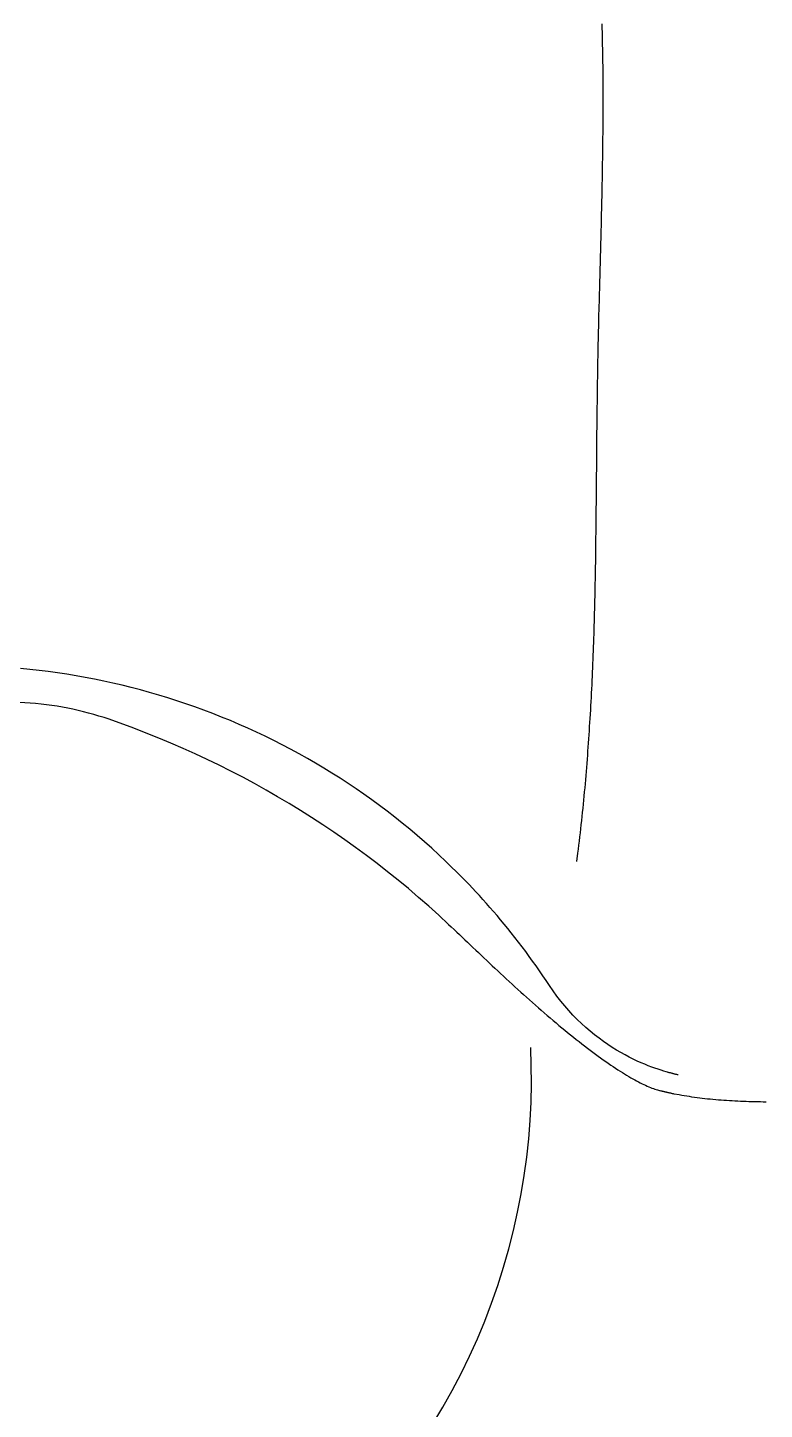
# Model space of a CAD drawing. Extents: x 403 to 503, y 484 to 637.
# Drawn here: x 474.07 to 488.09, y 525.53 to 551.84 of the extents above; entities that cross this region are included whole.
import ezdxf

# ---------------------------------------------------------------- set-up
doc = ezdxf.new("R2010")
doc.units = 0
doc.header["$MEASUREMENT"] = 0
doc.layers.add('1', color=4, linetype='Continuous')

# ---------------------------------------------------------------- blocks, each defined once
blk = doc.blocks.new('GRANDEE')
at = {"layer": '1', "color": 2, "linetype": 'Continuous'}
for points in [[(81.981, 51.26), (81.983, 51.18), (81.985, 51.1), (81.987, 51.02), (81.989, 50.94), (81.99, 50.86), (81.992, 50.779), (81.993, 50.699), (81.994, 50.619), (81.996, 50.539), (81.997, 50.459), (81.997, 50.378), (81.998, 50.298), (81.999, 50.218), (81.999, 50.138), (82, 50.058), (82, 49.977), (82, 49.897), (82, 49.817), (82, 49.737), (82, 49.657), (82, 49.576), (81.999, 49.496), (81.999, 49.416), (81.998, 49.336), (81.998, 49.256), (81.997, 49.175), (81.996, 49.095), (81.995, 49.015), (81.994, 48.935), (81.993, 48.855), (81.992, 48.775), (81.991, 48.694), (81.99, 48.614), (81.989, 48.534), (81.987, 48.454), (81.986, 48.374), (81.984, 48.294), (81.983, 48.213), (81.981, 48.133), (81.979, 48.053), (81.978, 47.973), (81.976, 47.893), (81.974, 47.813), (81.972, 47.733), (81.971, 47.652), (81.969, 47.572), (81.967, 47.492), (81.965, 47.412), (81.963, 47.332), (81.961, 47.252), (81.959, 47.172), (81.957, 47.091), (81.955, 47.011), (81.953, 46.931), (81.95, 46.851), (81.948, 46.771), (81.946, 46.691), (81.944, 46.611), (81.942, 46.531), (81.94, 46.451), (81.938, 46.37), (81.935, 46.29), (81.933, 46.21), (81.931, 46.13), (81.929, 46.05), (81.927, 45.97), (81.925, 45.89), (81.923, 45.81), (81.92, 45.73), (81.918, 45.649), (81.916, 45.569), (81.914, 45.489), (81.912, 45.409), (81.911, 45.329), (81.909, 45.249), (81.907, 45.169), (81.905, 45.089), (81.904, 45.009), (81.902, 44.929), (81.901, 44.848), (81.899, 44.768), (81.898, 44.688), (81.897, 44.608), (81.895, 44.528), (81.894, 44.448), (81.893, 44.368), (81.892, 44.288), (81.891, 44.207), (81.89, 44.127), (81.889, 44.047), (81.888, 43.967), (81.887, 43.887), (81.886, 43.807), (81.885, 43.727), (81.884, 43.647), (81.883, 43.566), (81.882, 43.486), (81.882, 43.406), (81.881, 43.326), (81.88, 43.246), (81.879, 43.166), (81.879, 43.086), (81.878, 43.006), (81.877, 42.925), (81.876, 42.845), (81.876, 42.765), (81.875, 42.685), (81.874, 42.605), (81.874, 42.525), (81.873, 42.445), (81.872, 42.364), (81.872, 42.284), (81.871, 42.204), (81.87, 42.124), (81.869, 42.044), (81.868, 41.964), (81.868, 41.883), (81.867, 41.803), (81.866, 41.723), (81.865, 41.643), (81.864, 41.563), (81.863, 41.483), (81.862, 41.403), (81.861, 41.322), (81.86, 41.242), (81.859, 41.162), (81.858, 41.082), (81.857, 41.002), (81.855, 40.922), (81.854, 40.841), (81.853, 40.761), (81.851, 40.681), (81.85, 40.601), (81.848, 40.521), (81.847, 40.441), (81.845, 40.361), (81.843, 40.28), (81.841, 40.2), (81.839, 40.12), (81.837, 40.04), (81.835, 39.96), (81.833, 39.88), (81.831, 39.8), (81.829, 39.719), (81.826, 39.639), (81.824, 39.559), (81.821, 39.479), (81.818, 39.399), (81.815, 39.319), (81.812, 39.238), (81.809, 39.158), (81.806, 39.078), (81.803, 38.997), (81.799, 38.917), (81.795, 38.837), (81.792, 38.756), (81.788, 38.676), (81.784, 38.596), (81.78, 38.515), (81.775, 38.435), (81.771, 38.355), (81.766, 38.275), (81.762, 38.195), (81.757, 38.115), (81.752, 38.035), (81.747, 37.955), (81.742, 37.877), (81.737, 37.799), (81.732, 37.721), (81.727, 37.643), (81.721, 37.565), (81.716, 37.488), (81.71, 37.41), (81.705, 37.332), (81.699, 37.255), (81.693, 37.177), (81.687, 37.099), (81.681, 37.022), (81.674, 36.944), (81.668, 36.866), (81.661, 36.788), (81.654, 36.711), (81.647, 36.633), (81.64, 36.555), (81.632, 36.477), (81.625, 36.399), (81.617, 36.321), (81.609, 36.243), (81.601, 36.165), (81.592, 36.087), (81.584, 36.009), (81.575, 35.931), (81.566, 35.854), (81.557, 35.776), (81.547, 35.698), (81.538, 35.621), (81.528, 35.543), (81.518, 35.465), (81.497, 35.309)], [(78.763, 24.596), (78.953, 24.912), (79.132, 25.232), (79.302, 25.557), (79.462, 25.886), (79.612, 26.218), (79.752, 26.554), (79.881, 26.893), (80.001, 27.235), (80.111, 27.58), (80.21, 27.928), (80.299, 28.277), (80.377, 28.627), (80.445, 28.977), (80.503, 29.327), (80.551, 29.677), (80.588, 30.027), (80.616, 30.377), (80.634, 30.725), (80.642, 31.073), (80.629, 31.764)]]:
    blk.add_lwpolyline(points, dxfattribs=at)
at = {"layer": '1', "color": 3, "linetype": 'Continuous'}
for points in [[(79.013, 35.309), (78.878, 35.435), (78.742, 35.56), (78.605, 35.682), (78.466, 35.803), (78.325, 35.921), (78.183, 36.037), (78.04, 36.152), (77.895, 36.264), (77.749, 36.374), (77.601, 36.482), (77.453, 36.588), (77.302, 36.692), (77.151, 36.794), (76.998, 36.893), (76.844, 36.991), (76.689, 37.086), (76.533, 37.18), (76.376, 37.271), (76.217, 37.359), (76.057, 37.446), (75.896, 37.531), (75.735, 37.613), (75.572, 37.693), (75.408, 37.771), (75.243, 37.847), (75.077, 37.92), (74.91, 37.991), (74.742, 38.06), (74.574, 38.127), (74.404, 38.191), (74.234, 38.253), (74.063, 38.313), (73.891, 38.371), (73.718, 38.426), (73.546, 38.478), (73.372, 38.529), (73.198, 38.577), (73.024, 38.622), (72.85, 38.665), (72.675, 38.706), (72.5, 38.745), (72.325, 38.781), (72.149, 38.814), (71.974, 38.845), (71.798, 38.874), (71.622, 38.901), (71.445, 38.925), (71.269, 38.947), (70.916, 38.984)], [(72.602, 38.016), (72.506, 38.048), (72.409, 38.079), (72.311, 38.108), (72.213, 38.135), (72.114, 38.161), (72.015, 38.185), (71.915, 38.208), (71.815, 38.229), (71.714, 38.248), (71.613, 38.265), (71.511, 38.281), (71.409, 38.295), (71.307, 38.307), (71.204, 38.318), (71.101, 38.326), (70.997, 38.333), (70.894, 38.339), (70.79, 38.342), (70.581, 38.343)], [(79.064, 34.111), (78.876, 34.285), (78.686, 34.457), (78.493, 34.625), (78.299, 34.791), (78.102, 34.953), (77.903, 35.113), (77.703, 35.27), (77.5, 35.423), (77.295, 35.574), (77.088, 35.721), (76.88, 35.866), (76.669, 36.008), (76.457, 36.146), (76.243, 36.281), (76.027, 36.414), (75.809, 36.543), (75.59, 36.669), (75.369, 36.792), (75.146, 36.912), (74.922, 37.028), (74.696, 37.142), (74.469, 37.252), (74.24, 37.359), (74.01, 37.462), (73.779, 37.563), (73.546, 37.66), (73.311, 37.754), (73.076, 37.845), (72.602, 38.016)], [(80.982, 32.947), (80.92, 33.04), (80.858, 33.133), (80.794, 33.225), (80.73, 33.318), (80.664, 33.41), (80.598, 33.501), (80.531, 33.592), (80.463, 33.683), (80.395, 33.772), (80.326, 33.861), (80.258, 33.947), (80.19, 34.032), (80.121, 34.116), (80.053, 34.198), (79.986, 34.278), (79.918, 34.357), (79.851, 34.435), (79.783, 34.511), (79.717, 34.585), (79.65, 34.658), (79.584, 34.73), (79.519, 34.8), (79.453, 34.869), (79.389, 34.936), (79.325, 35.002), (79.261, 35.066), (79.198, 35.129), (79.135, 35.19), (79.013, 35.309)], [(79.064, 34.111), (79.115, 34.062), (79.167, 34.014), (79.218, 33.965), (79.27, 33.916), (79.321, 33.867), (79.373, 33.818), (79.425, 33.769), (79.476, 33.72), (79.528, 33.671), (79.58, 33.621), (79.632, 33.572), (79.684, 33.522), (79.736, 33.473), (79.789, 33.423), (79.841, 33.373), (79.894, 33.324), (79.947, 33.274), (80, 33.224), (80.054, 33.174), (80.107, 33.124), (80.161, 33.074), (80.216, 33.024), (80.271, 32.973), (80.325, 32.923), (80.381, 32.873), (80.436, 32.822), (80.492, 32.772), (80.548, 32.722), (80.604, 32.672), (80.66, 32.622), (80.716, 32.573), (80.772, 32.523), (80.828, 32.474), (80.884, 32.425), (80.941, 32.377), (80.997, 32.329), (81.053, 32.281), (81.109, 32.234), (81.164, 32.187), (81.22, 32.141), (81.275, 32.096), (81.33, 32.051), (81.385, 32.006), (81.439, 31.963), (81.493, 31.92), (81.547, 31.877), (81.6, 31.836), (81.653, 31.795), (81.705, 31.755), (81.757, 31.716), (81.808, 31.677), (81.858, 31.64), (81.909, 31.603), (81.958, 31.567), (82.007, 31.532), (82.055, 31.498), (82.103, 31.465), (82.149, 31.432), (82.195, 31.401), (82.24, 31.371), (82.285, 31.342), (82.328, 31.314), (82.371, 31.287), (82.413, 31.261), (82.453, 31.236), (82.493, 31.212), (82.532, 31.19), (82.57, 31.168), (82.607, 31.147), (82.643, 31.128), (82.679, 31.109), (82.713, 31.092), (82.747, 31.075), (82.78, 31.059), (82.812, 31.045), (82.843, 31.031), (82.874, 31.018), (82.904, 31.005), (82.933, 30.994), (82.962, 30.983), (82.99, 30.973), (83.017, 30.964), (83.043, 30.956), (83.095, 30.941)], [(83.208, 31.302), (83.159, 31.316), (83.107, 31.332), (83.051, 31.351), (82.992, 31.371), (82.93, 31.394), (82.864, 31.419), (82.797, 31.446), (82.726, 31.476), (82.654, 31.508), (82.579, 31.544), (82.502, 31.582), (82.424, 31.623), (82.344, 31.668), (82.262, 31.715), (82.18, 31.767), (82.096, 31.821), (82.012, 31.879), (81.927, 31.941), (81.842, 32.006), (81.758, 32.075), (81.675, 32.147), (81.592, 32.222), (81.511, 32.301), (81.43, 32.382), (81.351, 32.468), (81.274, 32.557), (81.198, 32.649), (81.124, 32.745), (80.982, 32.947)], [(83.432, 31.243), (83.421, 31.246), (83.409, 31.248), (83.398, 31.251), (83.387, 31.254), (83.375, 31.257), (83.364, 31.259), (83.353, 31.262), (83.341, 31.265), (83.33, 31.268), (83.319, 31.271), (83.308, 31.274), (83.297, 31.277), (83.285, 31.28), (83.274, 31.283), (83.263, 31.286), (83.252, 31.289), (83.241, 31.292), (83.23, 31.295), (83.208, 31.302)], [(83.358, 30.879), (83.347, 30.882), (83.337, 30.884), (83.326, 30.886), (83.315, 30.888), (83.305, 30.891), (83.294, 30.893), (83.283, 30.895), (83.273, 30.898), (83.262, 30.9), (83.251, 30.902), (83.241, 30.905), (83.23, 30.907), (83.22, 30.91), (83.209, 30.912), (83.199, 30.915), (83.188, 30.917), (83.178, 30.92), (83.167, 30.922), (83.157, 30.925), (83.146, 30.928), (83.136, 30.93), (83.126, 30.933), (83.115, 30.936), (83.095, 30.941)], [(85.108, 30.726), (85.053, 30.727), (84.998, 30.728), (84.944, 30.729), (84.889, 30.73), (84.835, 30.732), (84.781, 30.733), (84.727, 30.735), (84.674, 30.737), (84.62, 30.739), (84.567, 30.742), (84.514, 30.745), (84.461, 30.747), (84.408, 30.751), (84.356, 30.754), (84.303, 30.758), (84.251, 30.761), (84.199, 30.765), (84.148, 30.77), (84.096, 30.774), (84.045, 30.779), (83.994, 30.784), (83.944, 30.79), (83.893, 30.796), (83.843, 30.802), (83.793, 30.808), (83.744, 30.815), (83.695, 30.822), (83.646, 30.829), (83.597, 30.836), (83.549, 30.844), (83.501, 30.853), (83.453, 30.861), (83.358, 30.879)]]:
    blk.add_lwpolyline(points, dxfattribs=at)

msp = doc.modelspace()

# ---------------------------------------------------------------- block references
at = {"layer": '1'}
msp.add_blockref('GRANDEE', (403.021, 500.653), dxfattribs=at)

doc.saveas('drawing.dxf')
